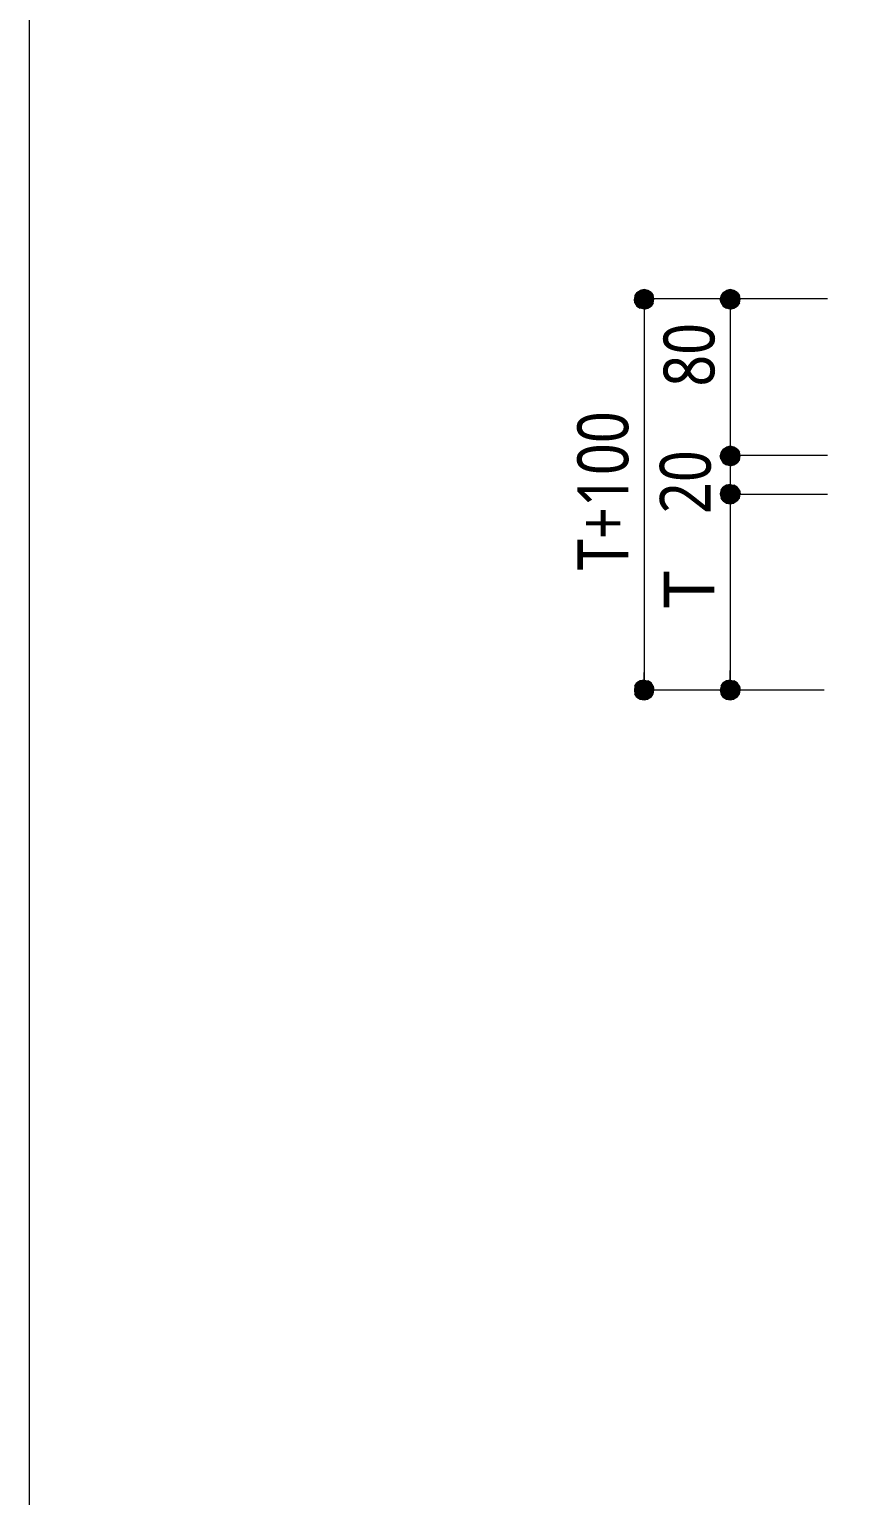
# Model space of a CAD drawing. Header units: millimetres. Extents: x 0 to 420, y 0 to 297.
# Drawn here: x 0.2 to 41.6, y 74.9 to 149.8 of the extents above; entities that cross this region are included whole.
import ezdxf
from ezdxf.enums import TextEntityAlignment as Align

# ---------------------------------------------------------------- set-up
doc = ezdxf.new("R2010")
doc.units = ezdxf.units.MM
doc.styles.add('kst32b', font='NotoSansJP-Variable.ttf')

msp = doc.modelspace()

# ---------------------------------------------------------------- hatches: boundary and pattern name
h = msp.add_hatch(color=7)
h.paths.add_polyline_path([(31.581, 136.461), (31.39, 136.419), (31.581, 135.975), (31.581, 136.461)])
h.paths.add_polyline_path([(31.39, 136.419), (31.581, 135.975), (31.221, 136.313), (31.39, 136.419)])
h.paths.add_polyline_path([(31.581, 135.975), (31.221, 136.313), (31.115, 136.165), (31.581, 135.975)])
for points in [[(31.771, 136.419), (31.581, 136.461), (31.581, 135.975), (31.771, 136.419)], [(36.174, 136.419), (35.983, 136.461), (35.983, 135.975), (36.174, 136.419)], [(36.174, 128.418), (35.983, 128.46), (35.983, 127.974), (36.174, 128.418)], [(35.793, 125.561), (35.983, 125.518), (35.983, 126.026), (35.793, 125.561)], [(31.39, 115.549), (31.581, 115.506), (31.581, 116.014), (31.39, 115.549)], [(35.793, 115.549), (35.983, 115.506), (35.983, 116.014), (35.793, 115.549)]]:
    msp.add_hatch(color=7).paths.add_polyline_path(points)
h = msp.add_hatch(color=7)
h.paths.add_polyline_path([(32.089, 135.975), (32.046, 136.165), (31.581, 135.975), (32.089, 135.975)])
h.paths.add_polyline_path([(32.046, 136.165), (31.581, 135.975), (31.941, 136.313), (32.046, 136.165)])
h.paths.add_polyline_path([(31.581, 135.975), (31.941, 136.313), (31.771, 136.419), (31.581, 135.975)])
h = msp.add_hatch(color=7)
h.paths.add_polyline_path([(35.983, 136.461), (35.793, 136.419), (35.983, 135.975), (35.983, 136.461)])
h.paths.add_polyline_path([(35.793, 136.419), (35.983, 135.975), (35.623, 136.313), (35.793, 136.419)])
h.paths.add_polyline_path([(35.983, 135.975), (35.623, 136.313), (35.518, 136.165), (35.983, 135.975)])
h = msp.add_hatch(color=7)
h.paths.add_polyline_path([(36.491, 135.975), (36.449, 136.165), (35.983, 135.975), (36.491, 135.975)])
h.paths.add_polyline_path([(36.449, 136.165), (35.983, 135.975), (36.343, 136.313), (36.449, 136.165)])
h.paths.add_polyline_path([(35.983, 135.975), (36.343, 136.313), (36.174, 136.419), (35.983, 135.975)])
h = msp.add_hatch(color=7)
h.paths.add_polyline_path([(31.115, 136.165), (31.094, 135.975), (31.581, 135.975), (31.115, 136.165)])
h.paths.add_polyline_path([(31.094, 135.975), (31.581, 135.975), (31.115, 135.784), (31.094, 135.975)])
h.paths.add_polyline_path([(31.581, 135.975), (31.115, 135.784), (31.221, 135.615), (31.581, 135.975)])
h = msp.add_hatch(color=7)
h.paths.add_polyline_path([(31.221, 135.615), (31.39, 135.509), (31.581, 135.975), (31.221, 135.615)])
h.paths.add_polyline_path([(31.39, 135.509), (31.581, 135.975), (31.581, 135.467), (31.39, 135.509)])
h.paths.add_polyline_path([(31.581, 135.975), (31.581, 135.467), (31.771, 135.509), (31.581, 135.975)])
h = msp.add_hatch(color=7)
h.paths.add_polyline_path([(31.771, 135.509), (31.941, 135.615), (31.581, 135.975), (31.771, 135.509)])
h.paths.add_polyline_path([(31.941, 135.615), (31.581, 135.975), (32.046, 135.784), (31.941, 135.615)])
h.paths.add_polyline_path([(31.581, 135.975), (32.046, 135.784), (32.089, 135.975), (31.581, 135.975)])
h = msp.add_hatch(color=7)
h.paths.add_polyline_path([(35.518, 136.165), (35.475, 135.975), (35.983, 135.975), (35.518, 136.165)])
h.paths.add_polyline_path([(35.475, 135.975), (35.983, 135.975), (35.518, 135.784), (35.475, 135.975)])
h.paths.add_polyline_path([(35.983, 135.975), (35.518, 135.784), (35.623, 135.615), (35.983, 135.975)])
h = msp.add_hatch(color=7)
h.paths.add_polyline_path([(35.623, 135.615), (35.793, 135.509), (35.983, 135.975), (35.623, 135.615)])
h.paths.add_polyline_path([(35.793, 135.509), (35.983, 135.975), (35.983, 135.467), (35.793, 135.509)])
h.paths.add_polyline_path([(35.983, 135.975), (35.983, 135.467), (36.174, 135.509), (35.983, 135.975)])
h = msp.add_hatch(color=7)
h.paths.add_polyline_path([(36.174, 135.509), (36.343, 135.615), (35.983, 135.975), (36.174, 135.509)])
h.paths.add_polyline_path([(36.343, 135.615), (35.983, 135.975), (36.449, 135.784), (36.343, 135.615)])
h.paths.add_polyline_path([(35.983, 135.975), (36.449, 135.784), (36.491, 135.975), (35.983, 135.975)])
h = msp.add_hatch(color=7)
h.paths.add_polyline_path([(35.518, 128.164), (35.475, 127.974), (35.983, 127.974), (35.518, 128.164)])
h.paths.add_polyline_path([(35.475, 127.974), (35.983, 127.974), (35.518, 127.783), (35.475, 127.974)])
h.paths.add_polyline_path([(35.983, 127.974), (35.518, 127.783), (35.623, 127.614), (35.983, 127.974)])
h = msp.add_hatch(color=7)
h.paths.add_polyline_path([(35.983, 128.46), (35.793, 128.418), (35.983, 127.974), (35.983, 128.46)])
h.paths.add_polyline_path([(35.793, 128.418), (35.983, 127.974), (35.623, 128.312), (35.793, 128.418)])
h.paths.add_polyline_path([(35.983, 127.974), (35.623, 128.312), (35.518, 128.164), (35.983, 127.974)])
h = msp.add_hatch(color=7)
h.paths.add_polyline_path([(36.491, 127.974), (36.449, 128.164), (35.983, 127.974), (36.491, 127.974)])
h.paths.add_polyline_path([(36.449, 128.164), (35.983, 127.974), (36.343, 128.312), (36.449, 128.164)])
h.paths.add_polyline_path([(35.983, 127.974), (36.343, 128.312), (36.174, 128.418), (35.983, 127.974)])
h = msp.add_hatch(color=7)
h.paths.add_polyline_path([(35.623, 127.614), (35.793, 127.508), (35.983, 127.974), (35.623, 127.614)])
h.paths.add_polyline_path([(35.793, 127.508), (35.983, 127.974), (35.983, 127.466), (35.793, 127.508)])
h.paths.add_polyline_path([(35.983, 127.974), (35.983, 127.466), (36.174, 127.508), (35.983, 127.974)])
h = msp.add_hatch(color=7)
h.paths.add_polyline_path([(36.174, 127.508), (36.343, 127.614), (35.983, 127.974), (36.174, 127.508)])
h.paths.add_polyline_path([(36.343, 127.614), (35.983, 127.974), (36.449, 127.783), (36.343, 127.614)])
h.paths.add_polyline_path([(35.983, 127.974), (36.449, 127.783), (36.491, 127.974), (35.983, 127.974)])
h = msp.add_hatch(color=7)
h.paths.add_polyline_path([(35.793, 126.471), (35.623, 126.365), (35.983, 126.026), (35.793, 126.471)])
h.paths.add_polyline_path([(35.623, 126.365), (35.983, 126.026), (35.518, 126.217), (35.623, 126.365)])
h.paths.add_polyline_path([(35.983, 126.026), (35.518, 126.217), (35.475, 126.026), (35.983, 126.026)])
h = msp.add_hatch(color=7)
h.paths.add_polyline_path([(35.475, 126.026), (35.518, 125.815), (35.983, 126.026), (35.475, 126.026)])
h.paths.add_polyline_path([(35.518, 125.815), (35.983, 126.026), (35.623, 125.667), (35.518, 125.815)])
h.paths.add_polyline_path([(35.983, 126.026), (35.623, 125.667), (35.793, 125.561), (35.983, 126.026)])
h = msp.add_hatch(color=7)
h.paths.add_polyline_path([(36.343, 126.365), (36.174, 126.471), (35.983, 126.026), (36.343, 126.365)])
h.paths.add_polyline_path([(36.174, 126.471), (35.983, 126.026), (35.983, 126.513), (36.174, 126.471)])
h.paths.add_polyline_path([(35.983, 126.026), (35.983, 126.513), (35.793, 126.471), (35.983, 126.026)])
h = msp.add_hatch(color=7)
h.paths.add_polyline_path([(36.449, 125.815), (36.491, 126.026), (35.983, 126.026), (36.449, 125.815)])
h.paths.add_polyline_path([(36.491, 126.026), (35.983, 126.026), (36.449, 126.217), (36.491, 126.026)])
h.paths.add_polyline_path([(35.983, 126.026), (36.449, 126.217), (36.343, 126.365), (35.983, 126.026)])
h = msp.add_hatch(color=7)
h.paths.add_polyline_path([(35.983, 125.518), (36.174, 125.561), (35.983, 126.026), (35.983, 125.518)])
h.paths.add_polyline_path([(36.174, 125.561), (35.983, 126.026), (36.343, 125.667), (36.174, 125.561)])
h.paths.add_polyline_path([(35.983, 126.026), (36.343, 125.667), (36.449, 125.815), (35.983, 126.026)])
h = msp.add_hatch(color=7)
h.paths.add_polyline_path([(31.39, 116.48), (31.221, 116.374), (31.581, 116.014), (31.39, 116.48)])
h.paths.add_polyline_path([(31.221, 116.374), (31.581, 116.014), (31.115, 116.205), (31.221, 116.374)])
h.paths.add_polyline_path([(31.581, 116.014), (31.115, 116.205), (31.094, 116.014), (31.581, 116.014)])
h = msp.add_hatch(color=7)
h.paths.add_polyline_path([(31.941, 116.374), (31.771, 116.48), (31.581, 116.014), (31.941, 116.374)])
h.paths.add_polyline_path([(31.771, 116.48), (31.581, 116.014), (31.581, 116.522), (31.771, 116.48)])
h.paths.add_polyline_path([(31.581, 116.014), (31.581, 116.522), (31.39, 116.48), (31.581, 116.014)])
h = msp.add_hatch(color=7)
h.paths.add_polyline_path([(32.046, 115.824), (32.089, 116.014), (31.581, 116.014), (32.046, 115.824)])
h.paths.add_polyline_path([(32.089, 116.014), (31.581, 116.014), (32.046, 116.205), (32.089, 116.014)])
h.paths.add_polyline_path([(31.581, 116.014), (32.046, 116.205), (31.941, 116.374), (31.581, 116.014)])
h = msp.add_hatch(color=7)
h.paths.add_polyline_path([(35.793, 116.48), (35.623, 116.374), (35.983, 116.014), (35.793, 116.48)])
h.paths.add_polyline_path([(35.623, 116.374), (35.983, 116.014), (35.518, 116.205), (35.623, 116.374)])
h.paths.add_polyline_path([(35.983, 116.014), (35.518, 116.205), (35.475, 116.014), (35.983, 116.014)])
h = msp.add_hatch(color=7)
h.paths.add_polyline_path([(36.343, 116.374), (36.174, 116.48), (35.983, 116.014), (36.343, 116.374)])
h.paths.add_polyline_path([(36.174, 116.48), (35.983, 116.014), (35.983, 116.522), (36.174, 116.48)])
h.paths.add_polyline_path([(35.983, 116.014), (35.983, 116.522), (35.793, 116.48), (35.983, 116.014)])
h = msp.add_hatch(color=7)
h.paths.add_polyline_path([(36.449, 115.824), (36.491, 116.014), (35.983, 116.014), (36.449, 115.824)])
h.paths.add_polyline_path([(36.491, 116.014), (35.983, 116.014), (36.449, 116.205), (36.491, 116.014)])
h.paths.add_polyline_path([(35.983, 116.014), (36.449, 116.205), (36.343, 116.374), (35.983, 116.014)])
h = msp.add_hatch(color=7)
h.paths.add_polyline_path([(31.094, 116.014), (31.115, 115.824), (31.581, 116.014), (31.094, 116.014)])
h.paths.add_polyline_path([(31.115, 115.824), (31.581, 116.014), (31.221, 115.655), (31.115, 115.824)])
h.paths.add_polyline_path([(31.581, 116.014), (31.221, 115.655), (31.39, 115.549), (31.581, 116.014)])
h = msp.add_hatch(color=7)
h.paths.add_polyline_path([(31.581, 115.506), (31.771, 115.549), (31.581, 116.014), (31.581, 115.506)])
h.paths.add_polyline_path([(31.771, 115.549), (31.581, 116.014), (31.941, 115.655), (31.771, 115.549)])
h.paths.add_polyline_path([(31.581, 116.014), (31.941, 115.655), (32.046, 115.824), (31.581, 116.014)])
h = msp.add_hatch(color=7)
h.paths.add_polyline_path([(35.475, 116.014), (35.518, 115.824), (35.983, 116.014), (35.475, 116.014)])
h.paths.add_polyline_path([(35.518, 115.824), (35.983, 116.014), (35.623, 115.655), (35.518, 115.824)])
h.paths.add_polyline_path([(35.983, 116.014), (35.623, 115.655), (35.793, 115.549), (35.983, 116.014)])
h = msp.add_hatch(color=7)
h.paths.add_polyline_path([(35.983, 115.506), (36.174, 115.549), (35.983, 116.014), (35.983, 115.506)])
h.paths.add_polyline_path([(36.174, 115.549), (35.983, 116.014), (36.343, 115.655), (36.174, 115.549)])
h.paths.add_polyline_path([(35.983, 116.014), (36.343, 115.655), (36.449, 115.824), (35.983, 116.014)])

# ---------------------------------------------------------------- linework, layer by layer
at = {"lineweight": 13}
msp.add_lwpolyline([(0.191, 0), (0.191, 296.968), (420.158, 296.968), (420.158, 0)], close=True, dxfattribs=at)
at = {"lineweight": 0}
for points in [[(31.581, 135.975), (31.221, 136.313), (31.115, 136.165)], [(31.39, 136.419), (31.581, 135.975), (31.221, 136.313)], [(31.581, 136.461), (31.39, 136.419), (31.581, 135.975)], [(31.771, 136.419), (31.581, 136.461), (31.581, 135.975)], [(31.581, 135.975), (31.941, 136.313), (31.771, 136.419)], [(32.046, 136.165), (31.581, 135.975), (31.941, 136.313)], [(35.983, 135.975), (35.623, 136.313), (35.518, 136.165)], [(35.793, 136.419), (35.983, 135.975), (35.623, 136.313)], [(35.983, 136.461), (35.793, 136.419), (35.983, 135.975)], [(36.174, 136.419), (35.983, 136.461), (35.983, 135.975)], [(35.983, 135.975), (36.343, 136.313), (36.174, 136.419)], [(36.449, 136.165), (35.983, 135.975), (36.343, 136.313)], [(31.115, 136.165), (31.094, 135.975), (31.581, 135.975)], [(31.094, 135.975), (31.581, 135.975), (31.115, 135.784)], [(31.581, 135.975), (31.115, 135.784), (31.221, 135.615)], [(31.221, 135.615), (31.39, 135.509), (31.581, 135.975)], [(31.39, 135.509), (31.581, 135.975), (31.581, 135.467)], [(32.089, 135.975), (32.046, 136.165), (31.581, 135.975)], [(31.581, 135.975), (31.581, 135.467), (31.771, 135.509)], [(31.771, 135.509), (31.941, 135.615), (31.581, 135.975)], [(31.941, 135.615), (31.581, 135.975), (32.046, 135.784)], [(31.581, 135.975), (32.046, 135.784), (32.089, 135.975)], [(35.518, 136.165), (35.475, 135.975), (35.983, 135.975)], [(35.475, 135.975), (35.983, 135.975), (35.518, 135.784)], [(35.983, 135.975), (35.518, 135.784), (35.623, 135.615)], [(35.623, 135.615), (35.793, 135.509), (35.983, 135.975)], [(35.793, 135.509), (35.983, 135.975), (35.983, 135.467)], [(36.491, 135.975), (36.449, 136.165), (35.983, 135.975)], [(35.983, 135.975), (35.983, 135.467), (36.174, 135.509)], [(36.174, 135.509), (36.343, 135.615), (35.983, 135.975)], [(36.343, 135.615), (35.983, 135.975), (36.449, 135.784)], [(35.983, 135.975), (36.449, 135.784), (36.491, 135.975)], [(35.518, 128.164), (35.475, 127.974), (35.983, 127.974)], [(35.983, 127.974), (35.623, 128.312), (35.518, 128.164)], [(35.793, 128.418), (35.983, 127.974), (35.623, 128.312)], [(35.983, 128.46), (35.793, 128.418), (35.983, 127.974)], [(36.174, 128.418), (35.983, 128.46), (35.983, 127.974)], [(35.983, 127.974), (36.343, 128.312), (36.174, 128.418)], [(36.449, 128.164), (35.983, 127.974), (36.343, 128.312)], [(36.491, 127.974), (36.449, 128.164), (35.983, 127.974)], [(35.475, 127.974), (35.983, 127.974), (35.518, 127.783)], [(35.983, 127.974), (35.518, 127.783), (35.623, 127.614)], [(35.623, 127.614), (35.793, 127.508), (35.983, 127.974)], [(35.793, 127.508), (35.983, 127.974), (35.983, 127.466)], [(35.983, 127.974), (35.983, 127.466), (36.174, 127.508)], [(36.174, 127.508), (36.343, 127.614), (35.983, 127.974)], [(36.343, 127.614), (35.983, 127.974), (36.449, 127.783)], [(35.983, 127.974), (36.449, 127.783), (36.491, 127.974)], [(35.983, 126.026), (35.518, 126.217), (35.475, 126.026)], [(35.475, 126.026), (35.518, 125.815), (35.983, 126.026)], [(35.623, 126.365), (35.983, 126.026), (35.518, 126.217)], [(35.518, 125.815), (35.983, 126.026), (35.623, 125.667)], [(35.793, 126.471), (35.623, 126.365), (35.983, 126.026)], [(35.983, 126.026), (35.623, 125.667), (35.793, 125.561)], [(35.983, 126.026), (35.983, 126.513), (35.793, 126.471)], [(35.793, 125.561), (35.983, 125.518), (35.983, 126.026)], [(36.174, 126.471), (35.983, 126.026), (35.983, 126.513)], [(36.343, 126.365), (36.174, 126.471), (35.983, 126.026)], [(35.983, 126.026), (36.449, 126.217), (36.343, 126.365)], [(36.491, 126.026), (35.983, 126.026), (36.449, 126.217)], [(35.983, 125.518), (36.174, 125.561), (35.983, 126.026)], [(36.174, 125.561), (35.983, 126.026), (36.343, 125.667)], [(35.983, 126.026), (36.343, 125.667), (36.449, 125.815)], [(36.449, 125.815), (36.491, 126.026), (35.983, 126.026)], [(31.581, 116.014), (31.115, 116.205), (31.094, 116.014)], [(31.221, 116.374), (31.581, 116.014), (31.115, 116.205)], [(31.39, 116.48), (31.221, 116.374), (31.581, 116.014)], [(31.581, 116.014), (31.581, 116.522), (31.39, 116.48)], [(31.771, 116.48), (31.581, 116.014), (31.581, 116.522)], [(31.941, 116.374), (31.771, 116.48), (31.581, 116.014)], [(31.581, 116.014), (32.046, 116.205), (31.941, 116.374)], [(32.089, 116.014), (31.581, 116.014), (32.046, 116.205)], [(35.983, 116.014), (35.518, 116.205), (35.475, 116.014)], [(35.623, 116.374), (35.983, 116.014), (35.518, 116.205)], [(35.793, 116.48), (35.623, 116.374), (35.983, 116.014)], [(35.983, 116.014), (35.983, 116.522), (35.793, 116.48)], [(36.174, 116.48), (35.983, 116.014), (35.983, 116.522)], [(36.343, 116.374), (36.174, 116.48), (35.983, 116.014)], [(35.983, 116.014), (36.449, 116.205), (36.343, 116.374)], [(36.491, 116.014), (35.983, 116.014), (36.449, 116.205)], [(31.094, 116.014), (31.115, 115.824), (31.581, 116.014)], [(31.115, 115.824), (31.581, 116.014), (31.221, 115.655)], [(31.581, 116.014), (31.221, 115.655), (31.39, 115.549)], [(31.39, 115.549), (31.581, 115.506), (31.581, 116.014)], [(31.581, 115.506), (31.771, 115.549), (31.581, 116.014)], [(31.771, 115.549), (31.581, 116.014), (31.941, 115.655)], [(31.581, 116.014), (31.941, 115.655), (32.046, 115.824)], [(32.046, 115.824), (32.089, 116.014), (31.581, 116.014)], [(35.475, 116.014), (35.518, 115.824), (35.983, 116.014)], [(35.518, 115.824), (35.983, 116.014), (35.623, 115.655)], [(35.983, 116.014), (35.623, 115.655), (35.793, 115.549)], [(35.793, 115.549), (35.983, 115.506), (35.983, 116.014)], [(35.983, 115.506), (36.174, 115.549), (35.983, 116.014)], [(36.174, 115.549), (35.983, 116.014), (36.343, 115.655)], [(35.983, 116.014), (36.343, 115.655), (36.449, 115.824)], [(36.449, 115.824), (36.491, 116.014), (35.983, 116.014)]]:
    msp.add_lwpolyline(points, close=True, dxfattribs=at)
at = {"lineweight": 13}
for points in [[(40.957, 135.996), (31.581, 135.996)], [(31.581, 135.996), (31.581, 116.014)], [(35.983, 135.996), (35.983, 127.995), (35.983, 126.005), (35.983, 115.993)], [(40.957, 127.995), (35.983, 127.995)], [(40.957, 126.005), (35.983, 126.005)], [(31.581, 116.396), (31.581, 116.904)], [(35.983, 116.014), (35.983, 117.009)], [(40.788, 116.014), (31.581, 116.014)]]:
    msp.add_lwpolyline(points, dxfattribs=at)

# ---------------------------------------------------------------- texts
at = {"style": 'kst32b'}
for s, p, p2 in [('80', (35.179, 131.508), (35.179, 134.757)), ('T+100', (30.776, 122.132), (30.776, 130.253)), ('20', (34.989, 125.01), (34.989, 128.259))]:
    msp.add_text(s, height=2.5989, dxfattribs=at).set_placement(p, p2, align=Align.FIT)
msp.add_text('T', height=2.599, rotation=90, dxfattribs=at).set_placement((35.179, 120.205))

doc.saveas('drawing.dxf')
